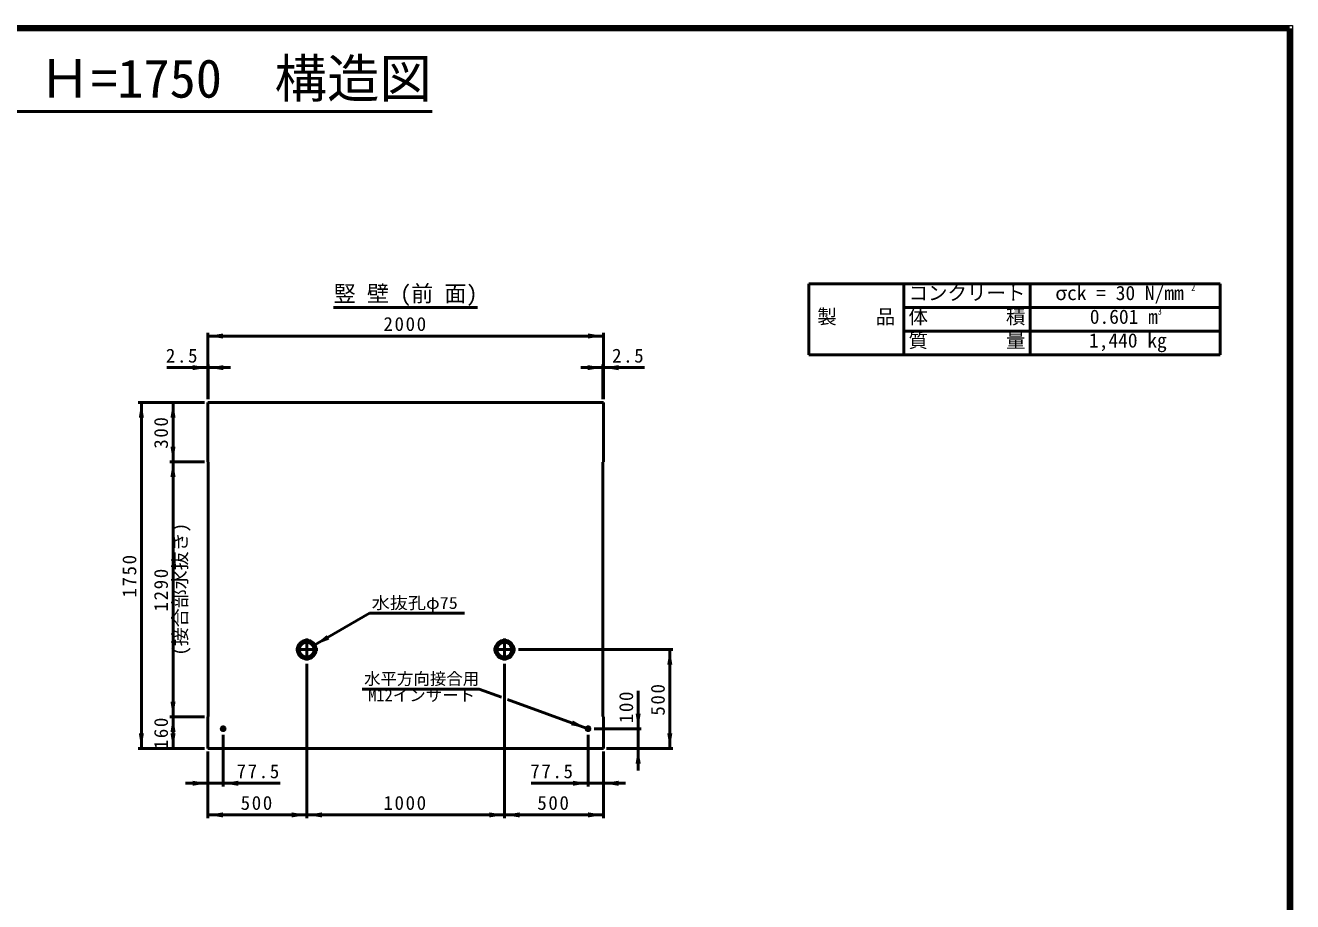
# Model space of a CAD drawing. Units: millimetres, scale not verified. Extents: x 100 to 4105, y 100 to 2870.
# Drawn here: x 2102 to 4105, y 1485 to 2870 of the extents above; entities that cross this region are included whole.
import ezdxf
from ezdxf.enums import TextEntityAlignment as Align

# ---------------------------------------------------------------- set-up
doc = ezdxf.new("R2010")
doc.units = ezdxf.units.MM
doc.header["$LTSCALE"] = 5
doc.linetypes.add('USER2', pattern=[13.4, 10, -1.2, 1, -1.2])
doc.layers.add('V-nasSTD', color=7, linetype='Continuous', lineweight=50)
doc.styles.add('ＭＳ ゴシック', font='')
doc.styles.get('ＭＳ ゴシック').set_extended_font_data('MS Gothic')

msp = doc.modelspace()

# ---------------------------------------------------------------- hatches: boundary and pattern name
at = {"layer": 'V-nasSTD'}
for points in [[(2414.824, 2378.977), (2414.824, 2374.977), (2390.824, 2378.977), (2414.824, 2382.977)], [(2991.824, 2378.977), (2991.824, 2382.977), (3015.824, 2378.977), (2991.824, 2374.977)], [(2366.824, 2328.977), (2366.824, 2332.977), (2390.824, 2328.977), (2366.824, 2324.977)], [(2415.605, 2328.977), (2415.605, 2324.977), (2391.605, 2328.977), (2415.605, 2332.977)], [(2991.043, 2328.977), (2991.043, 2324.977), (3015.043, 2328.977), (2991.043, 2332.977)], [(3039.824, 2328.977), (3039.824, 2332.977), (3015.824, 2328.977), (3039.824, 2324.977)], [(2285.824, 2249.977), (2281.824, 2249.977), (2285.824, 2273.977), (2289.824, 2249.977)], [(2335.824, 2249.977), (2331.824, 2249.977), (2335.824, 2273.977), (2339.824, 2249.977)], [(2335.824, 2204.227), (2339.824, 2204.227), (2335.824, 2180.227), (2331.824, 2204.227)], [(2335.824, 2156.227), (2331.824, 2156.227), (2335.824, 2180.227), (2339.824, 2156.227)], [(2580.714, 1902.774), (2582.714, 1899.31), (2559.929, 1890.774), (2578.714, 1906.238)], [(3120.824, 1859.352), (3116.824, 1859.352), (3120.824, 1883.352), (3124.824, 1859.352)], [(2335.824, 1801.102), (2339.824, 1801.102), (2335.824, 1777.102), (2331.824, 1801.102)], [(3070.824, 1782.352), (3066.824, 1782.352), (3070.824, 1758.352), (3074.824, 1782.352)], [(2335.824, 1753.102), (2331.824, 1753.102), (2335.824, 1777.102), (2339.824, 1753.102)], [(2966.263, 1767.576), (2967.631, 1771.335), (2988.816, 1759.368), (2964.895, 1763.817)], [(2285.824, 1751.102), (2289.824, 1751.102), (2285.824, 1727.102), (2281.824, 1751.102)], [(2335.824, 1751.102), (2339.824, 1751.102), (2335.824, 1727.102), (2331.824, 1751.102)], [(3120.824, 1751.102), (3124.824, 1751.102), (3120.824, 1727.102), (3116.824, 1751.102)], [(3070.824, 1703.102), (3074.824, 1703.102), (3070.824, 1727.102), (3066.824, 1703.102)], [(2366.824, 1672.102), (2366.824, 1676.102), (2390.824, 1672.102), (2366.824, 1668.102)], [(2439.043, 1672.102), (2439.043, 1676.102), (2415.043, 1672.102), (2439.043, 1668.102)], [(2967.605, 1672.102), (2967.605, 1676.102), (2991.605, 1672.102), (2967.605, 1668.102)], [(3039.824, 1672.102), (3039.824, 1676.102), (3015.824, 1672.102), (3039.824, 1668.102)], [(2414.824, 1622.102), (2414.824, 1618.102), (2390.824, 1622.102), (2414.824, 1626.102)], [(2523.074, 1622.102), (2523.074, 1626.102), (2547.074, 1622.102), (2523.074, 1618.102)], [(2571.074, 1622.102), (2571.074, 1618.102), (2547.074, 1622.102), (2571.074, 1626.102)], [(2835.574, 1622.102), (2835.574, 1626.102), (2859.574, 1622.102), (2835.574, 1618.102)], [(2883.574, 1622.102), (2883.574, 1618.102), (2859.574, 1622.102), (2883.574, 1626.102)], [(2991.824, 1622.102), (2991.824, 1626.102), (3015.824, 1622.102), (2991.824, 1618.102)]]:
    msp.add_hatch(color=256, dxfattribs=at).paths.add_polyline_path(points)

# ---------------------------------------------------------------- linework, layer by layer
at = {"layer": 'V-nasSTD', "lineweight": 100}
for p, q in [((4100, 2865), (105, 2865)), ((4100, 105), (4100, 2865))]:
    msp.add_line(p, q, dxfattribs=at)
at = {"layer": 'V-nasSTD'}
for p, q in [((1459.684, 2733.596), (2745.316, 2733.596)), ((3990.363, 2461.667), (3340.363, 2461.667)), ((3340.363, 2461.667), (3340.363, 2349.167)), ((3490.363, 2461.667), (3490.363, 2349.167)), ((3690.363, 2461.667), (3690.363, 2349.167)), ((3990.363, 2461.667), (3990.363, 2349.167)), ((2589.574, 2423.977), (2817.074, 2423.977)), ((3490.363, 2424.167), (3990.363, 2424.167)), ((2390.824, 2383.977), (2390.824, 2278.977)), ((3015.824, 2383.977), (3015.824, 2278.977)), ((3990.363, 2386.667), (3490.363, 2386.667)), ((3015.824, 2378.977), (2390.824, 2378.977)), ((3990.363, 2349.167), (3340.363, 2349.167)), ((2390.824, 2328.977), (2325.824, 2328.977)), ((2391.605, 2328.977), (2390.824, 2328.977)), ((2391.605, 2333.977), (2391.605, 2278.977)), ((2391.605, 2328.977), (2426.605, 2328.977)), ((3015.043, 2328.977), (2980.043, 2328.977)), ((3015.043, 2333.977), (3015.043, 2278.977)), ((3015.043, 2328.977), (3015.824, 2328.977)), ((3015.824, 2328.977), (3080.824, 2328.977)), ((2385.824, 2273.977), (2280.824, 2273.977)), ((2285.824, 2273.977), (2285.824, 1727.102)), ((2335.824, 2273.977), (2335.824, 2180.227)), ((3015.824, 2273.977), (2390.824, 2273.977)), ((2390.824, 2273.977), (2390.824, 2180.227)), ((3015.824, 2273.977), (3015.824, 2180.227)), ((2385.824, 2180.227), (2330.824, 2180.227)), ((2335.824, 2180.227), (2335.824, 1777.102)), ((2390.824, 2180.227), (2391.605, 2179.446)), ((2391.605, 1777.884), (2391.605, 2179.446)), ((3015.824, 2180.227), (3015.043, 2179.446)), ((3015.043, 1777.884), (3015.043, 2179.446)), ((2646.532, 1940.774), (2559.929, 1890.774)), ((2646.532, 1940.774), (2796.532, 1940.774)), ((2881.918, 1883.352), (3125.824, 1883.352)), ((3120.824, 1883.352), (3120.824, 1727.102)), ((2547.074, 1861.009), (2547.074, 1617.102)), ((2859.574, 1861.009), (2859.574, 1617.102)), ((2634.671, 1820.931), (2819.671, 1820.931)), ((2819.671, 1820.931), (2854.876, 1808.118)), ((2864.273, 1804.698), (2988.816, 1759.368)), ((3070.824, 1758.352), (3070.824, 1818.352)), ((2385.824, 1777.102), (2330.824, 1777.102)), ((2335.824, 1777.102), (2335.824, 1727.102)), ((2390.824, 1777.102), (2391.605, 1777.884)), ((2390.824, 1777.102), (2390.824, 1727.102)), ((3015.824, 1777.102), (3015.043, 1777.884)), ((3015.824, 1727.102), (3015.824, 1777.102)), ((2415.043, 1748.884), (2415.043, 1667.102)), ((2991.605, 1748.884), (2991.605, 1667.102)), ((3001.074, 1758.352), (3075.824, 1758.352)), ((3070.824, 1758.352), (3070.824, 1727.102)), ((2385.824, 1727.102), (2280.824, 1727.102)), ((2390.824, 1727.102), (3015.824, 1727.102)), ((3020.824, 1727.102), (3125.824, 1727.102)), ((3070.824, 1692.102), (3070.824, 1727.102)), ((2390.824, 1722.102), (2390.824, 1617.102)), ((3015.824, 1722.102), (3015.824, 1617.102)), ((2355.824, 1672.102), (2390.824, 1672.102)), ((2415.043, 1672.102), (2390.824, 1672.102)), ((2415.043, 1672.102), (2505.043, 1672.102)), ((2991.605, 1672.102), (2901.605, 1672.102)), ((2991.605, 1672.102), (3015.824, 1672.102)), ((3050.824, 1672.102), (3015.824, 1672.102)), ((2390.824, 1622.102), (2547.074, 1622.102)), ((2547.074, 1622.102), (2859.574, 1622.102)), ((2859.574, 1622.102), (3015.824, 1622.102))]:
    msp.add_line(p, q, dxfattribs=at)
at = {"layer": 'V-nasSTD', "linetype": 'USER2'}
for p, q in [((2529.73, 1883.352), (2564.418, 1883.352)), ((2547.074, 1900.696), (2547.074, 1866.009)), ((2842.23, 1883.352), (2876.918, 1883.352)), ((2859.574, 1900.696), (2859.574, 1866.009)), ((2415.043, 1753.884), (2415.043, 1762.821)), ((2991.605, 1753.884), (2991.605, 1762.821)), ((2410.574, 1758.352), (2419.512, 1758.352)), ((2987.137, 1758.352), (2996.074, 1758.352))]:
    msp.add_line(p, q, dxfattribs=at)
at = {"layer": 'V-nasSTD', "lineweight": 13}
msp.add_lwpolyline([(100, 100), (100, 2870), (4105, 2870), (4105, 100)], close=True, dxfattribs=at)
at = {"layer": 'V-nasSTD'}
for centre, radius in [((2547.074, 1883.352), 14.844), ((2547.074, 1883.352), 12.5), ((2547.074, 1883.352), 11.719), ((2859.574, 1883.352), 14.844), ((2859.574, 1883.352), 12.5), ((2859.574, 1883.352), 11.719), ((2415.043, 1758.352), 2.969), ((2415.043, 1758.352), 1.875), ((2415.043, 1758.352), 1.562), ((2991.605, 1758.352), 2.969), ((2991.605, 1758.352), 1.875), ((2991.605, 1758.352), 1.562)]:
    msp.add_circle(centre, radius, dxfattribs=at)

# ---------------------------------------------------------------- texts
at = {"layer": 'V-nasSTD', "style": 'ＭＳ ゴシック'}
for s, height, p in [('ロードウォール  Ｈ=1750\u3000構造図', 60.81, (2102.5, 2816.54)), ('竪 壁 (前 面)', 25.66, (2703.324, 2458.977)), ('水平方向接合用', 19.06, (2728.671, 1846.931)), ('M12インサート', 19.06, (2728.671, 1820.931))]:
    msp.add_text(s, height=height, dxfattribs=at).set_placement(p, align=Align.TOP_CENTER)
for s, p in [('コンクリート', (3497.963, 2458.317)), ('σck = 30 N/mm', (3729.92, 2458.317)), ('製\u3000\u3000品', (3353.763, 2420.817)), ('体\u3000\u3000\u3000\u3000積', (3497.963, 2420.817)), (' 0.601 m', (3769.084, 2420.817)), ('質\u3000\u3000\u3000\u3000量', (3497.963, 2383.317)), ('1,440 kg', (3783.14, 2383.317))]:
    msp.add_text(s, height=22.58, dxfattribs=at).set_placement(p, align=Align.TOP_LEFT)
at = {"layer": 'V-nasSTD', "style": 'ＭＳ ゴシック', "width": 0.8}
for s, p in [('2', (3944.646, 2461.524)), ('3', (3891.796, 2423.897))]:
    msp.add_text(s, height=11.29, dxfattribs=at).set_placement(p, align=Align.TOP_LEFT)
at = {"layer": 'V-nasSTD', "style": 'ＭＳ ゴシック'}
msp.add_text('(接合部水抜き)', height=21.99, rotation=90, dxfattribs=at).set_placement((2335.824, 1978.665), align=Align.TOP_CENTER)
at = {"layer": 'V-nasSTD', "style": 'ＭＳ ゴシック', "width": 1.1}
msp.add_text('水抜孔φ75', height=19.06, dxfattribs=at).set_placement((2717.782, 1966.774), align=Align.TOP_CENTER)
at = {"layer": 'V-nasSTD', "char_height": 21.99, "attachment_point": 2, "style": 'ＭＳ ゴシック'}
for s, insert in [('\\T1.17;2000', (2703.324, 2408.977)), ('\\T1.17;2.5', (2350.824, 2358.977)), ('\\T1.17;2.5', (3055.824, 2358.977)), ('\\T1.17;77.5', (2471.293, 1702.102)), ('\\T1.17;77.5', (2935.355, 1702.102)), ('\\T1.17;500', (2468.949, 1652.102)), ('\\T1.17;1000', (2703.324, 1652.102)), ('\\T1.17;500', (2937.699, 1652.102))]:
    msp.add_mtext(s, dxfattribs=dict(at, insert=insert))
at = {"layer": 'V-nasSTD', "char_height": 21.99, "attachment_point": 2, "rotation": 90, "style": 'ＭＳ ゴシック'}
for s, insert in [('\\T1.17;300', (2305.824, 2227.102)), ('\\T1.17;1750', (2255.824, 2000.54)), ('\\T1.17;1290', (2305.824, 1978.665)), ('\\T1.17;500', (3090.824, 1805.227)), ('\\T1.17;100', (3040.824, 1793.352)), ('\\T1.17;160', (2305.824, 1752.102))]:
    msp.add_mtext(s, dxfattribs=dict(at, insert=insert))

doc.saveas('drawing.dxf')
